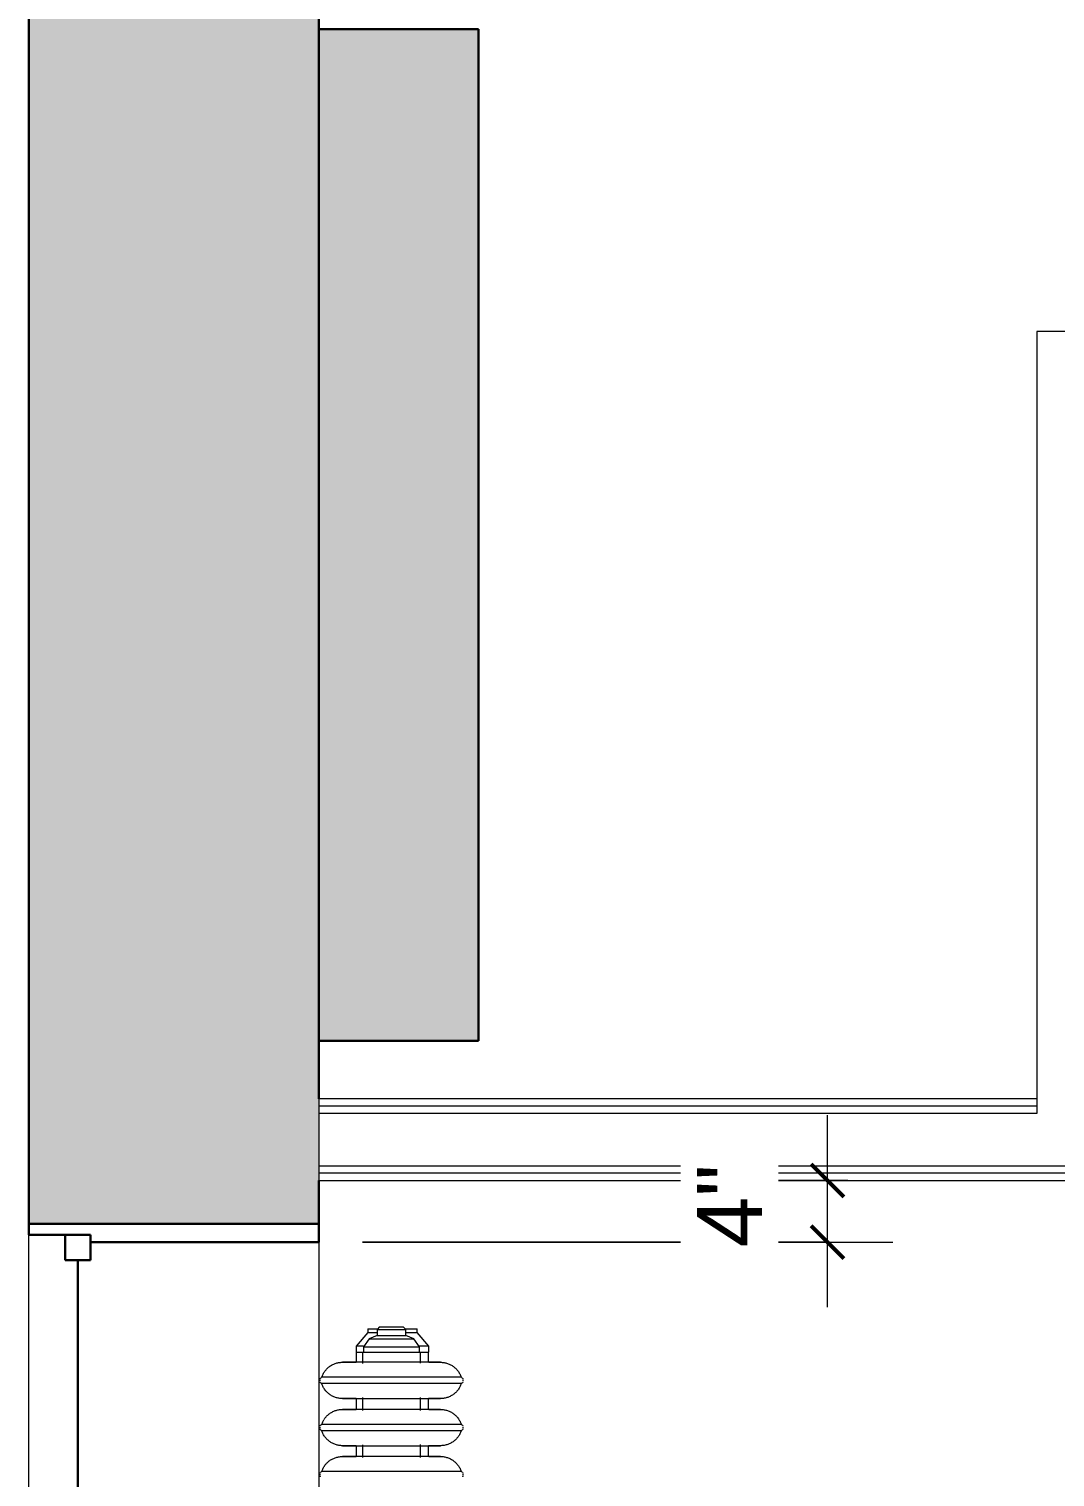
# Model space of a CAD drawing. Header units: inches. Extents: x -1176 to 1507, y -2587 to 978.
# Drawn here: x -1035.1 to -964.3, y 236 to 335.9 of the extents above; entities that cross this region are included whole.
import ezdxf

# ---------------------------------------------------------------- set-up
doc = ezdxf.new("R2010")
doc.units = ezdxf.units.IN
doc.header["$MEASUREMENT"] = 0
for name, color, linetype, lineweight in [('A-ANNO-DIMS', 211, 'Continuous', 9), ('A-ANNO-DIMS-48', 211, 'Continuous', 9), ('A-GENM', 13, 'Continuous', 18), ('A-GLAZ', 151, 'Continuous', 18), ('A-WALL', 113, 'Continuous', 18), ('A-WALL-PATT', 111, 'Continuous', 18), ('I-WALL', 2, 'Continuous', 18)]:
    doc.layers.add(name, color=color, linetype=linetype, lineweight=lineweight)
doc.styles.add('Swis721 Lt BT', font='swissl.ttf', dxfattribs={"height": 4.5})
doc.dimstyles.new('OTJ_-_3_32__Linear', dxfattribs={"dimscale": 12, "dimtxt": 4.748918, "dimasz": 0.1875, "dimexe": 0.375, "dimexo": 0.25, "dimgap": 0.25, "dimtad": 1, "dimdec": 1, "dimrnd": 0.5, "dimzin": 3, "dimdsep": 46, "dimlunit": 4, "dimtxsty": 'Swis721 Lt BT', "dimblk1": 'OBLIQUE', "dimblk2": 'OBLIQUE', "dimsah": 1, "dimcen": 0.09, "dimdle": 0.375, "dimazin": 0, "dimtfac": 1, "dimtdec": 4, "dimtix": 1, "dimtmove": 0, "dimatfit": 3, "dimfxl": 1, "dimtvp": 1, "dimtfill": 1, "dimfrac": 2, "dimtolj": 1, "dimtzin": 0, "dimarcsym": 2})

# ---------------------------------------------------------------- blocks, each defined once
blk = doc.blocks.new('Double Hung - side window 4_ X 6_ 3_ H-6972878-2nd Floor Construction')
at = {"layer": 'A-GLAZ', "color": 8, "lineweight": 30}
for p, q in [((-18.75, 10), (-18, 10)), ((-18, 5.75), (-18, 10)), ((18, 5.75), (18, 10)), ((18.75, 10), (18, 10)), ((-18, 7.5), (-18, 5.75)), ((-18, 7.5), (-16.25, 7.5)), ((-16.25, 7.5), (-16.25, 5.75)), ((16.25, 7.5), (16.25, 5.75)), ((18, 7.5), (16.25, 7.5)), ((18, 7.5), (18, 5.75)), ((-16.25, 6.625), (16.25, 6.625)), ((-18, 5.75), (-16.25, 5.75)), ((-18, 5.75), (-17.5, 5.75)), ((-17.5, -10), (-17.5, 5.75)), ((18, 5.75), (16.25, 5.75)), ((17.5, 5.75), (18, 5.75)), ((17.5, 5.75), (17.5, -10)), ((-17.5, -10), (-18.75, -10)), ((17.5, -10), (18.75, -10))]:
    blk.add_line(p, q, dxfattribs=at)
blk = doc.blocks.new('Cast_Iron_Radiator_8182 - Cast_Iron_Radiator_8182-V52-2nd Floor Construction')
at = {"layer": 'A-GENM', "lineweight": 9}
for p, q in [((7.25, 4.933), (7.213, 4.933)), ((7.287, 4.933), (7.25, 4.933)), ((7.468, 4.809), (7.443, 4.848)), ((7.468, 1), (7.468, 4.809)), ((10.307, 4.848), (10.282, 4.809)), ((10.282, 1), (10.282, 4.809)), ((10.5, 4.933), (10.463, 4.933)), ((10.537, 4.933), (10.5, 4.933)), ((10.718, 4.809), (10.693, 4.848)), ((10.718, 1), (10.718, 4.809)), ((13.557, 4.848), (13.532, 4.809)), ((13.532, 1), (13.532, 4.809)), ((13.75, 4.933), (13.713, 4.933)), ((13.787, 4.933), (13.75, 4.933)), ((13.968, 4.809), (13.943, 4.848)), ((13.968, 1), (13.968, 4.809)), ((9.318, 2), (8.428, 2)), ((9.254, 2.438), (8.499, 2.438)), ((12.568, 2), (11.678, 2)), ((12.504, 2.438), (11.749, 2.438)), ((15.702, 2), (14.928, 2)), ((15.702, 2.438), (14.999, 2.438)), ((16.106, 2.438), (15.702, 2.438)), ((15.702, 2.438), (15.702, 2.291)), ((15.702, 2.296), (15.702, 2.192)), ((15.702, 2.188), (15.702, 2.013)), ((15.702, 2), (15.702, -2)), ((17.064, 1.635), (16.106, 2.438)), ((16.106, 1.944), (16.106, 2.438)), ((7.468, -1), (7.468, 1)), ((8.502, -1), (8.502, 1)), ((9.248, 1), (9.248, -1)), ((10.282, -1), (10.282, 1)), ((10.718, -1), (10.718, 1)), ((11.752, -1), (11.752, 1)), ((12.498, 1), (12.498, -1)), ((13.532, -1), (13.532, 1)), ((13.968, -1), (13.968, 1)), ((15.002, -1), (15.002, 1)), ((16.067, 1.935), (15.702, 1.935)), ((16.617, 1.55), (16.067, 1.935)), ((16.067, 1.935), (16.067, -1.935)), ((16.853, 0.993), (16.617, 1.55)), ((16.617, 1.55), (16.617, -1.55)), ((17.314, 1.635), (17.064, 1.635)), ((17.064, 1.635), (17.064, 1.028)), ((17.314, 1.635), (17.314, 0.985)), ((17.275, 0.993), (16.853, 0.993)), ((16.853, 0.993), (16.853, -0.993)), ((17.452, 0.816), (17.275, 0.993)), ((17.275, 0.993), (17.275, -0.993)), ((17.452, 0.816), (17.452, -0.816)), ((16.617, -1.55), (16.853, -0.993)), ((16.853, -0.993), (17.275, -0.993)), ((17.275, -0.993), (17.452, -0.816)), ((17.314, -0.961), (17.314, -1.771)), ((7.468, -4.809), (7.468, -1)), ((10.282, -4.809), (10.282, -1)), ((10.718, -4.809), (10.718, -1)), ((13.532, -4.809), (13.532, -1)), ((13.968, -4.809), (13.968, -1)), ((15.702, -1.935), (16.067, -1.935)), ((16.067, -1.935), (16.617, -1.55)), ((16.106, -2.575), (17.064, -1.771)), ((16.106, -2.575), (16.106, -1.924)), ((17.064, -1.008), (17.064, -1.771)), ((17.064, -1.771), (17.314, -1.771)), ((8.432, -2), (9.322, -2)), ((8.497, -2.562), (9.253, -2.562)), ((11.682, -2), (12.572, -2)), ((11.747, -2.562), (12.503, -2.562)), ((14.932, -2), (15.702, -2)), ((14.997, -2.562), (15.702, -2.562)), ((15.702, -2.017), (15.702, -2.287)), ((15.702, -2.301), (15.702, -2.452)), ((15.702, -2.436), (15.702, -2.551)), ((15.702, -2.565), (15.702, -2.575)), ((15.702, -2.575), (16.106, -2.575)), ((7.213, -4.933), (7.25, -4.933)), ((7.25, -4.933), (7.287, -4.933)), ((7.443, -4.848), (7.468, -4.809)), ((10.282, -4.809), (10.307, -4.848)), ((10.463, -4.933), (10.5, -4.933)), ((10.5, -4.933), (10.537, -4.933)), ((10.693, -4.848), (10.718, -4.809)), ((13.532, -4.809), (13.557, -4.848)), ((13.713, -4.933), (13.75, -4.933)), ((13.75, -4.933), (13.787, -4.933)), ((13.943, -4.848), (13.968, -4.809))]:
    blk.add_line(p, q, dxfattribs=at)
at = {"layer": 'A-GENM', "lineweight": 9, "flags": 128}
for points in [[(7.091, 4.887), (7.097, 4.892), (7.103, 4.896), (7.109, 4.901), (7.115, 4.905)], [(7.128, 4.912), (7.135, 4.915), (7.142, 4.918), (7.149, 4.921), (7.156, 4.924), (7.163, 4.926)], [(7.338, 4.925), (7.345, 4.923), (7.352, 4.921), (7.359, 4.918), (7.366, 4.915), (7.373, 4.912)], [(7.386, 4.904), (7.392, 4.9), (7.398, 4.896), (7.404, 4.891), (7.409, 4.887)], [(7.42, 4.876), (7.425, 4.871), (7.43, 4.865), (7.435, 4.859), (7.439, 4.854), (7.443, 4.848)], [(7.468, 4.809), (7.525, 4.789), (7.581, 4.767), (7.635, 4.743), (7.689, 4.716), (7.742, 4.688), (7.794, 4.657), (7.844, 4.624), (7.893, 4.59), (7.941, 4.553), (7.987, 4.515), (8.031, 4.474), (8.074, 4.432), (8.115, 4.389), (8.154, 4.343), (8.192, 4.296), (8.227, 4.248), (8.261, 4.198), (8.293, 4.147), (8.322, 4.095), (8.349, 4.042), (8.375, 3.987), (8.398, 3.932), (8.419, 3.876), (8.437, 3.819), (8.453, 3.761), (8.467, 3.703), (8.479, 3.644), (8.488, 3.585), (8.495, 3.525), (8.5, 3.465), (8.502, 3.405), (8.502, 3.383)], [(9.248, 3.383), (9.249, 3.443), (9.253, 3.503), (9.259, 3.563), (9.267, 3.622), (9.278, 3.681), (9.291, 3.74), (9.307, 3.798), (9.324, 3.855), (9.344, 3.911), (9.367, 3.967), (9.391, 4.022), (9.418, 4.076), (9.446, 4.128), (9.477, 4.18), (9.51, 4.23), (9.545, 4.279), (9.582, 4.326), (9.62, 4.372), (9.661, 4.416), (9.703, 4.459), (9.747, 4.5), (9.792, 4.539), (9.839, 4.576), (9.888, 4.612), (9.938, 4.645), (9.989, 4.677), (10.041, 4.706), (10.095, 4.733), (10.149, 4.758), (10.205, 4.781), (10.261, 4.802)], [(10.307, 4.848), (10.312, 4.854), (10.316, 4.86), (10.321, 4.866), (10.325, 4.872), (10.331, 4.877)], [(10.341, 4.887), (10.347, 4.892), (10.353, 4.896), (10.359, 4.901), (10.365, 4.905)], [(10.378, 4.912), (10.385, 4.915), (10.392, 4.918), (10.399, 4.921), (10.406, 4.924), (10.413, 4.926)], [(10.588, 4.925), (10.595, 4.923), (10.602, 4.921), (10.609, 4.918), (10.616, 4.915), (10.623, 4.912)], [(10.636, 4.904), (10.642, 4.9), (10.648, 4.896), (10.654, 4.891), (10.659, 4.887)], [(10.67, 4.876), (10.675, 4.871), (10.68, 4.865), (10.685, 4.859), (10.689, 4.854), (10.693, 4.848)], [(10.718, 4.809), (10.775, 4.789), (10.831, 4.767), (10.885, 4.743), (10.939, 4.716), (10.992, 4.688), (11.03, 4.665)], [(11.044, 4.657), (11.094, 4.624), (11.143, 4.59), (11.191, 4.553), (11.237, 4.515), (11.281, 4.474), (11.324, 4.432), (11.365, 4.389), (11.404, 4.343), (11.442, 4.296), (11.477, 4.248), (11.511, 4.198), (11.543, 4.147), (11.572, 4.095), (11.599, 4.042), (11.625, 3.987), (11.648, 3.932), (11.669, 3.876), (11.687, 3.819), (11.703, 3.761), (11.717, 3.703), (11.729, 3.644), (11.738, 3.585), (11.745, 3.525), (11.75, 3.465), (11.752, 3.405), (11.752, 3.383)], [(12.498, 3.383), (12.499, 3.443), (12.503, 3.503), (12.509, 3.563), (12.517, 3.622), (12.528, 3.681), (12.541, 3.74), (12.557, 3.798), (12.574, 3.855), (12.594, 3.911), (12.617, 3.967), (12.641, 4.022), (12.668, 4.076), (12.696, 4.128), (12.727, 4.18), (12.76, 4.23), (12.795, 4.279), (12.832, 4.326), (12.87, 4.372), (12.911, 4.416), (12.943, 4.449)], [(12.953, 4.459), (12.997, 4.5), (13.042, 4.539), (13.089, 4.576), (13.138, 4.612), (13.188, 4.645), (13.239, 4.677), (13.291, 4.706), (13.345, 4.733), (13.399, 4.758), (13.455, 4.781), (13.511, 4.802)], [(13.557, 4.848), (13.562, 4.854), (13.566, 4.86), (13.571, 4.866), (13.575, 4.872), (13.581, 4.877)], [(13.591, 4.887), (13.597, 4.892), (13.603, 4.896), (13.609, 4.901), (13.615, 4.905)], [(13.628, 4.912), (13.635, 4.915), (13.642, 4.918), (13.649, 4.921), (13.656, 4.924), (13.663, 4.926)], [(13.838, 4.925), (13.845, 4.923), (13.852, 4.921), (13.859, 4.918), (13.866, 4.915), (13.873, 4.912)], [(13.886, 4.904), (13.892, 4.9), (13.898, 4.896), (13.904, 4.891), (13.909, 4.887)], [(13.92, 4.876), (13.925, 4.871), (13.93, 4.865), (13.935, 4.859), (13.939, 4.854), (13.943, 4.848)], [(13.968, 4.809), (14.025, 4.789), (14.081, 4.767), (14.135, 4.743), (14.189, 4.716), (14.242, 4.688), (14.294, 4.657), (14.344, 4.624), (14.393, 4.59), (14.441, 4.553), (14.487, 4.515), (14.531, 4.474), (14.574, 4.432), (14.615, 4.389), (14.654, 4.343), (14.692, 4.296), (14.727, 4.248), (14.761, 4.198), (14.793, 4.147), (14.822, 4.095), (14.849, 4.042), (14.875, 3.987), (14.898, 3.932), (14.919, 3.876), (14.937, 3.819), (14.953, 3.761), (14.967, 3.703), (14.979, 3.644), (14.988, 3.585), (14.995, 3.525), (15, 3.465), (15.002, 3.405), (15.002, 3.383)], [(8.502, 3.383), (8.502, 3.381), (8.502, 3.375), (8.502, 3.366), (8.502, 3.353), (8.502, 3.336), (8.502, 3.315), (8.502, 3.29), (8.502, 3.262), (8.502, 3.23), (8.502, 3.195), (8.502, 3.156), (8.502, 3.114), (8.502, 3.068), (8.502, 3.019), (8.502, 2.967), (8.502, 2.911), (8.502, 2.853), (8.502, 2.792), (8.502, 2.727), (8.502, 2.66), (8.502, 2.591), (8.502, 2.518), (8.502, 2.444)], [(8.502, 1), (8.502, 1.095), (8.502, 1.19), (8.502, 1.285), (8.502, 1.38), (8.502, 1.473), (8.502, 1.566), (8.502, 1.659), (8.502, 1.75), (8.502, 1.839), (8.502, 1.928), (8.502, 2.015), (8.502, 2.1), (8.502, 2.184), (8.502, 2.266), (8.502, 2.346), (8.502, 2.423), (8.502, 2.498), (8.502, 2.571), (8.502, 2.642), (8.502, 2.71), (8.502, 2.775), (8.502, 2.837), (8.502, 2.896), (8.502, 2.952), (8.502, 3.005), (8.502, 3.055), (8.502, 3.102), (8.502, 3.145), (8.502, 3.185), (8.502, 3.221), (8.502, 3.254), (8.502, 3.283), (8.502, 3.309), (8.502, 3.33), (8.502, 3.348), (8.502, 3.363), (8.502, 3.373), (8.502, 3.38), (8.502, 3.383), (8.502, 3.383)], [(9.248, 2.438), (9.248, 2.498), (9.248, 2.571), (9.248, 2.642), (9.248, 2.71), (9.248, 2.775), (9.248, 2.837), (9.248, 2.896), (9.248, 2.952), (9.248, 3.005), (9.248, 3.055), (9.248, 3.102), (9.248, 3.145), (9.248, 3.185), (9.248, 3.221), (9.248, 3.254), (9.248, 3.283), (9.248, 3.309), (9.248, 3.33), (9.248, 3.348), (9.248, 3.363), (9.248, 3.373), (9.248, 3.38), (9.248, 3.383), (9.248, 3.383)], [(9.248, 3.383), (9.248, 3.381), (9.248, 3.375), (9.248, 3.366), (9.248, 3.353), (9.248, 3.336), (9.248, 3.315), (9.248, 3.29), (9.248, 3.262), (9.248, 3.23), (9.248, 3.195), (9.248, 3.156), (9.248, 3.114), (9.248, 3.068), (9.248, 3.019), (9.248, 2.967), (9.248, 2.911), (9.248, 2.853), (9.248, 2.792), (9.248, 2.727), (9.248, 2.66), (9.248, 2.591), (9.248, 2.518), (9.248, 2.444), (9.248, 2.367), (9.248, 2.288), (9.248, 2.206), (9.248, 2.123), (9.248, 2.038), (9.248, 1.952), (9.248, 1.864), (9.248, 1.774), (9.248, 1.683), (9.248, 1.591), (9.248, 1.499), (9.248, 1.405), (9.248, 1.311), (9.248, 1.216), (9.248, 1.121), (9.248, 1.026), (9.248, 1)], [(11.752, 3.383), (11.752, 3.381), (11.752, 3.375), (11.752, 3.366), (11.752, 3.353), (11.752, 3.336), (11.752, 3.315), (11.752, 3.29), (11.752, 3.262), (11.752, 3.23), (11.752, 3.195), (11.752, 3.156), (11.752, 3.114), (11.752, 3.068), (11.752, 3.019), (11.752, 2.967), (11.752, 2.911), (11.752, 2.853), (11.752, 2.792), (11.752, 2.727), (11.752, 2.66), (11.752, 2.591), (11.752, 2.518), (11.752, 2.444)], [(11.752, 1), (11.752, 1.095), (11.752, 1.19), (11.752, 1.285), (11.752, 1.38), (11.752, 1.473), (11.752, 1.566), (11.752, 1.659), (11.752, 1.75), (11.752, 1.839), (11.752, 1.928), (11.752, 2.015), (11.752, 2.1), (11.752, 2.184), (11.752, 2.266), (11.752, 2.346), (11.752, 2.423), (11.752, 2.498), (11.752, 2.571), (11.752, 2.642), (11.752, 2.71), (11.752, 2.775), (11.752, 2.837), (11.752, 2.896), (11.752, 2.952), (11.752, 3.005), (11.752, 3.055), (11.752, 3.102), (11.752, 3.145), (11.752, 3.185), (11.752, 3.221), (11.752, 3.254), (11.752, 3.283), (11.752, 3.309), (11.752, 3.33), (11.752, 3.348), (11.752, 3.363), (11.752, 3.373), (11.752, 3.38), (11.752, 3.383), (11.752, 3.383)], [(12.498, 2.438), (12.498, 2.498), (12.498, 2.571), (12.498, 2.642), (12.498, 2.71), (12.498, 2.775), (12.498, 2.837), (12.498, 2.896), (12.498, 2.952), (12.498, 3.005), (12.498, 3.055), (12.498, 3.102), (12.498, 3.145), (12.498, 3.185), (12.498, 3.221), (12.498, 3.254), (12.498, 3.283), (12.498, 3.309), (12.498, 3.33), (12.498, 3.348), (12.498, 3.363), (12.498, 3.373), (12.498, 3.38), (12.498, 3.383), (12.498, 3.383)], [(12.498, 3.383), (12.498, 3.381), (12.498, 3.375), (12.498, 3.366), (12.498, 3.353), (12.498, 3.336), (12.498, 3.315), (12.498, 3.29), (12.498, 3.262), (12.498, 3.23), (12.498, 3.195), (12.498, 3.156), (12.498, 3.114), (12.498, 3.068), (12.498, 3.019), (12.498, 2.967), (12.498, 2.911), (12.498, 2.853), (12.498, 2.792), (12.498, 2.727), (12.498, 2.66), (12.498, 2.591), (12.498, 2.518), (12.498, 2.444), (12.498, 2.367), (12.498, 2.288), (12.498, 2.206), (12.498, 2.123), (12.498, 2.038), (12.498, 1.952), (12.498, 1.864), (12.498, 1.774), (12.498, 1.683), (12.498, 1.591), (12.498, 1.499), (12.498, 1.405), (12.498, 1.311), (12.498, 1.216), (12.498, 1.121), (12.498, 1.026), (12.498, 1)], [(15.002, 3.383), (15.002, 3.381), (15.002, 3.375), (15.002, 3.366), (15.002, 3.353), (15.002, 3.336), (15.002, 3.315), (15.002, 3.29), (15.002, 3.262), (15.002, 3.23), (15.002, 3.195), (15.002, 3.156), (15.002, 3.114), (15.002, 3.068), (15.002, 3.019), (15.002, 2.967), (15.002, 2.911), (15.002, 2.853), (15.002, 2.792), (15.002, 2.727), (15.002, 2.66), (15.002, 2.591), (15.002, 2.518), (15.002, 2.444)], [(15.002, 1), (15.002, 1.095), (15.002, 1.19), (15.002, 1.285), (15.002, 1.38), (15.002, 1.473), (15.002, 1.566), (15.002, 1.659), (15.002, 1.75), (15.002, 1.839), (15.002, 1.928), (15.002, 2.015), (15.002, 2.1), (15.002, 2.184), (15.002, 2.266), (15.002, 2.346), (15.002, 2.423), (15.002, 2.498), (15.002, 2.571), (15.002, 2.642), (15.002, 2.71), (15.002, 2.775), (15.002, 2.837), (15.002, 2.896), (15.002, 2.952), (15.002, 3.005), (15.002, 3.055), (15.002, 3.102), (15.002, 3.145), (15.002, 3.185), (15.002, 3.221), (15.002, 3.254), (15.002, 3.283), (15.002, 3.309), (15.002, 3.33), (15.002, 3.348), (15.002, 3.363), (15.002, 3.373), (15.002, 3.38), (15.002, 3.383), (15.002, 3.383)], [(8.502, -3.383), (8.502, -3.381), (8.502, -3.375), (8.502, -3.366), (8.502, -3.353), (8.502, -3.336), (8.502, -3.315), (8.502, -3.29), (8.502, -3.262), (8.502, -3.23), (8.502, -3.195), (8.502, -3.156), (8.502, -3.114), (8.502, -3.068), (8.502, -3.019), (8.502, -2.967), (8.502, -2.911), (8.502, -2.853), (8.502, -2.792), (8.502, -2.727), (8.502, -2.66), (8.502, -2.591), (8.502, -2.518), (8.502, -2.444), (8.502, -2.367), (8.502, -2.288), (8.502, -2.206), (8.502, -2.123), (8.502, -2.038), (8.502, -1.952), (8.502, -1.864), (8.502, -1.774), (8.502, -1.683), (8.502, -1.591), (8.502, -1.499), (8.502, -1.405), (8.502, -1.311), (8.502, -1.216), (8.502, -1.121), (8.502, -1.026), (8.502, -1)], [(9.248, -1), (9.248, -1.095), (9.248, -1.19), (9.248, -1.285), (9.248, -1.38), (9.248, -1.473), (9.248, -1.566), (9.248, -1.659), (9.248, -1.75), (9.248, -1.839), (9.248, -1.928), (9.248, -2.015), (9.248, -2.1), (9.248, -2.184), (9.248, -2.266), (9.248, -2.346), (9.248, -2.423), (9.248, -2.498), (9.248, -2.571), (9.248, -2.642), (9.248, -2.71), (9.248, -2.775), (9.248, -2.837), (9.248, -2.896), (9.248, -2.952), (9.248, -3.005), (9.248, -3.055), (9.248, -3.102), (9.248, -3.145), (9.248, -3.185), (9.248, -3.221), (9.248, -3.254), (9.248, -3.283), (9.248, -3.309), (9.248, -3.33), (9.248, -3.348), (9.248, -3.363), (9.248, -3.373), (9.248, -3.38), (9.248, -3.383), (9.248, -3.383)], [(11.752, -3.383), (11.752, -3.381), (11.752, -3.375), (11.752, -3.366), (11.752, -3.353), (11.752, -3.336), (11.752, -3.315), (11.752, -3.29), (11.752, -3.262), (11.752, -3.23), (11.752, -3.195), (11.752, -3.156), (11.752, -3.114), (11.752, -3.068), (11.752, -3.019), (11.752, -2.967), (11.752, -2.911), (11.752, -2.853), (11.752, -2.792), (11.752, -2.727), (11.752, -2.66), (11.752, -2.591), (11.752, -2.518), (11.752, -2.444), (11.752, -2.367), (11.752, -2.288), (11.752, -2.206), (11.752, -2.123), (11.752, -2.038), (11.752, -1.952), (11.752, -1.864), (11.752, -1.774), (11.752, -1.683), (11.752, -1.591), (11.752, -1.499), (11.752, -1.405), (11.752, -1.311), (11.752, -1.216), (11.752, -1.121), (11.752, -1.026), (11.752, -1)], [(12.498, -1), (12.498, -1.095), (12.498, -1.19), (12.498, -1.285), (12.498, -1.38), (12.498, -1.473), (12.498, -1.566), (12.498, -1.659), (12.498, -1.75), (12.498, -1.839), (12.498, -1.928), (12.498, -2.015), (12.498, -2.1), (12.498, -2.184), (12.498, -2.266), (12.498, -2.346), (12.498, -2.423), (12.498, -2.498), (12.498, -2.571), (12.498, -2.642), (12.498, -2.71), (12.498, -2.775), (12.498, -2.837), (12.498, -2.896), (12.498, -2.952), (12.498, -3.005), (12.498, -3.055), (12.498, -3.102), (12.498, -3.145), (12.498, -3.185), (12.498, -3.221), (12.498, -3.254), (12.498, -3.283), (12.498, -3.309), (12.498, -3.33), (12.498, -3.348), (12.498, -3.363), (12.498, -3.373), (12.498, -3.38), (12.498, -3.383), (12.498, -3.383)], [(15.002, -3.383), (15.002, -3.381), (15.002, -3.375), (15.002, -3.366), (15.002, -3.353), (15.002, -3.336), (15.002, -3.315), (15.002, -3.29), (15.002, -3.262), (15.002, -3.23), (15.002, -3.195), (15.002, -3.156), (15.002, -3.114), (15.002, -3.068), (15.002, -3.019), (15.002, -2.967), (15.002, -2.911), (15.002, -2.853), (15.002, -2.792), (15.002, -2.727), (15.002, -2.66), (15.002, -2.591), (15.002, -2.518), (15.002, -2.444), (15.002, -2.367), (15.002, -2.288), (15.002, -2.206), (15.002, -2.123), (15.002, -2.038), (15.002, -1.952), (15.002, -1.864), (15.002, -1.774), (15.002, -1.683), (15.002, -1.591), (15.002, -1.499), (15.002, -1.405), (15.002, -1.311), (15.002, -1.216), (15.002, -1.121), (15.002, -1.026), (15.002, -1)], [(8.502, -2.571), (8.502, -2.642), (8.502, -2.71), (8.502, -2.775), (8.502, -2.837), (8.502, -2.896), (8.502, -2.952), (8.502, -3.005), (8.502, -3.055), (8.502, -3.102), (8.502, -3.145), (8.502, -3.185), (8.502, -3.221), (8.502, -3.254), (8.502, -3.283), (8.502, -3.309), (8.502, -3.33), (8.502, -3.348), (8.502, -3.363), (8.502, -3.373), (8.502, -3.38), (8.502, -3.383), (8.502, -3.383)], [(9.248, -3.383), (9.248, -3.381), (9.248, -3.375), (9.248, -3.366), (9.248, -3.353), (9.248, -3.336), (9.248, -3.315), (9.248, -3.29), (9.248, -3.262), (9.248, -3.23), (9.248, -3.195), (9.248, -3.156), (9.248, -3.114), (9.248, -3.068), (9.248, -3.019), (9.248, -2.967), (9.248, -2.911), (9.248, -2.853), (9.248, -2.792), (9.248, -2.727), (9.248, -2.66), (9.248, -2.591), (9.248, -2.562)], [(11.752, -2.571), (11.752, -2.642), (11.752, -2.71), (11.752, -2.775), (11.752, -2.837), (11.752, -2.896), (11.752, -2.952), (11.752, -3.005), (11.752, -3.055), (11.752, -3.102), (11.752, -3.145), (11.752, -3.185), (11.752, -3.221), (11.752, -3.254), (11.752, -3.283), (11.752, -3.309), (11.752, -3.33), (11.752, -3.348), (11.752, -3.363), (11.752, -3.373), (11.752, -3.38), (11.752, -3.383), (11.752, -3.383)], [(12.498, -3.383), (12.498, -3.381), (12.498, -3.375), (12.498, -3.366), (12.498, -3.353), (12.498, -3.336), (12.498, -3.315), (12.498, -3.29), (12.498, -3.262), (12.498, -3.23), (12.498, -3.195), (12.498, -3.156), (12.498, -3.114), (12.498, -3.068), (12.498, -3.019), (12.498, -2.967), (12.498, -2.911), (12.498, -2.853), (12.498, -2.792), (12.498, -2.727), (12.498, -2.66), (12.498, -2.591), (12.498, -2.562)], [(15.002, -2.571), (15.002, -2.642), (15.002, -2.71), (15.002, -2.775), (15.002, -2.837), (15.002, -2.896), (15.002, -2.952), (15.002, -3.005), (15.002, -3.055), (15.002, -3.102), (15.002, -3.145), (15.002, -3.185), (15.002, -3.221), (15.002, -3.254), (15.002, -3.283), (15.002, -3.309), (15.002, -3.33), (15.002, -3.348), (15.002, -3.363), (15.002, -3.373), (15.002, -3.38), (15.002, -3.383), (15.002, -3.383)], [(8.502, -3.383), (8.501, -3.443), (8.497, -3.503), (8.491, -3.563), (8.483, -3.622), (8.472, -3.681), (8.459, -3.74), (8.443, -3.798), (8.426, -3.855), (8.406, -3.911), (8.383, -3.967), (8.359, -4.022), (8.332, -4.076), (8.304, -4.128), (8.273, -4.18), (8.24, -4.23), (8.205, -4.279), (8.168, -4.326), (8.13, -4.372), (8.089, -4.416), (8.047, -4.459), (8.003, -4.5), (7.958, -4.539), (7.911, -4.576), (7.862, -4.612), (7.812, -4.645), (7.761, -4.677), (7.709, -4.706), (7.655, -4.733), (7.601, -4.758), (7.545, -4.781), (7.489, -4.802)], [(10.282, -4.809), (10.225, -4.789), (10.169, -4.767), (10.115, -4.743), (10.061, -4.716), (10.008, -4.688), (9.956, -4.657), (9.906, -4.624), (9.857, -4.59), (9.809, -4.553), (9.763, -4.515), (9.719, -4.474), (9.676, -4.432), (9.635, -4.389), (9.596, -4.343), (9.558, -4.296), (9.523, -4.248), (9.489, -4.198), (9.457, -4.147), (9.428, -4.095), (9.401, -4.042), (9.375, -3.987), (9.352, -3.932), (9.331, -3.876), (9.313, -3.819), (9.297, -3.761), (9.283, -3.703), (9.271, -3.644), (9.262, -3.585), (9.255, -3.525), (9.25, -3.465), (9.248, -3.405), (9.248, -3.383)], [(11.752, -3.383), (11.751, -3.443), (11.747, -3.503), (11.741, -3.563), (11.733, -3.622), (11.722, -3.681), (11.709, -3.74), (11.693, -3.798), (11.676, -3.855), (11.656, -3.911), (11.633, -3.967), (11.609, -4.022), (11.582, -4.076), (11.554, -4.128), (11.523, -4.18), (11.49, -4.23), (11.455, -4.279), (11.418, -4.326), (11.38, -4.372), (11.339, -4.416), (11.297, -4.459), (11.253, -4.5), (11.208, -4.539), (11.161, -4.576), (11.112, -4.612), (11.062, -4.645), (11.03, -4.665)], [(13.532, -4.809), (13.475, -4.789), (13.419, -4.767), (13.365, -4.743), (13.311, -4.716), (13.258, -4.688), (13.206, -4.657), (13.156, -4.624), (13.107, -4.59), (13.059, -4.553), (13.013, -4.515), (12.969, -4.474), (12.926, -4.432), (12.885, -4.389), (12.846, -4.343), (12.808, -4.296), (12.773, -4.248), (12.739, -4.198), (12.707, -4.147), (12.678, -4.095), (12.651, -4.042), (12.625, -3.987), (12.602, -3.932), (12.581, -3.876), (12.563, -3.819), (12.547, -3.761), (12.533, -3.703), (12.521, -3.644), (12.512, -3.585), (12.505, -3.525), (12.5, -3.465), (12.498, -3.405), (12.498, -3.383)], [(15.002, -3.383), (15.001, -3.443), (14.997, -3.503), (14.991, -3.563), (14.983, -3.622), (14.972, -3.681), (14.959, -3.74), (14.943, -3.798), (14.926, -3.855), (14.906, -3.911), (14.883, -3.967), (14.859, -4.022), (14.832, -4.076), (14.804, -4.128), (14.773, -4.18), (14.74, -4.23), (14.705, -4.279), (14.668, -4.326), (14.63, -4.372), (14.589, -4.416), (14.547, -4.459), (14.503, -4.5), (14.458, -4.539), (14.411, -4.576), (14.362, -4.612), (14.312, -4.645), (14.261, -4.677), (14.209, -4.706), (14.155, -4.733), (14.101, -4.758), (14.045, -4.781), (13.989, -4.802)], [(7.114, -4.904), (7.108, -4.9), (7.102, -4.896), (7.096, -4.891), (7.091, -4.887)], [(7.162, -4.925), (7.155, -4.923), (7.148, -4.921), (7.141, -4.918), (7.134, -4.915), (7.127, -4.912)], [(7.372, -4.912), (7.365, -4.915), (7.358, -4.918), (7.351, -4.921), (7.344, -4.924), (7.337, -4.926)], [(7.409, -4.887), (7.403, -4.892), (7.397, -4.896), (7.391, -4.901), (7.385, -4.905)], [(7.443, -4.848), (7.438, -4.854), (7.434, -4.86), (7.429, -4.866), (7.425, -4.872), (7.419, -4.877)], [(10.33, -4.876), (10.325, -4.871), (10.32, -4.865), (10.315, -4.859), (10.311, -4.854), (10.307, -4.848)], [(10.364, -4.904), (10.358, -4.9), (10.352, -4.896), (10.346, -4.891), (10.341, -4.887)], [(10.412, -4.925), (10.405, -4.923), (10.398, -4.921), (10.391, -4.918), (10.384, -4.915), (10.377, -4.912)], [(10.622, -4.912), (10.615, -4.915), (10.608, -4.918), (10.601, -4.921), (10.594, -4.924), (10.587, -4.926)], [(10.659, -4.887), (10.653, -4.892), (10.647, -4.896), (10.641, -4.901), (10.635, -4.905)], [(10.693, -4.848), (10.688, -4.854), (10.684, -4.86), (10.679, -4.866), (10.675, -4.872), (10.669, -4.877)], [(11.011, -4.677), (10.959, -4.706), (10.905, -4.733), (10.851, -4.758), (10.795, -4.781), (10.739, -4.802)], [(13.58, -4.876), (13.575, -4.871), (13.57, -4.865), (13.565, -4.859), (13.561, -4.854), (13.557, -4.848)], [(13.614, -4.904), (13.608, -4.9), (13.602, -4.896), (13.596, -4.891), (13.591, -4.887)], [(13.662, -4.925), (13.655, -4.923), (13.648, -4.921), (13.641, -4.918), (13.634, -4.915), (13.627, -4.912)], [(13.872, -4.912), (13.865, -4.915), (13.858, -4.918), (13.851, -4.921), (13.844, -4.924), (13.837, -4.926)], [(13.909, -4.887), (13.903, -4.892), (13.897, -4.896), (13.891, -4.901), (13.885, -4.905)], [(13.943, -4.848), (13.938, -4.854), (13.934, -4.86), (13.929, -4.866), (13.925, -4.872), (13.919, -4.877)]]:
    blk.add_lwpolyline(points, dxfattribs=at)
blk = doc.blocks.new('DIMBLOCK24-2nd Floor Construction')
at = {"layer": 'A-ANNO-DIMS-48'}
for p, q in [((-979.993, 247.755), (-979.993, 260.999)), ((-978.584, 256.499), (-984.493, 256.499)), ((-979.993, 256.499), (-978.584, 256.499)), ((-1012.062, 252.255), (-975.493, 252.255)), ((-979.993, 252.255), (-1012.062, 252.255))]:
    blk.add_line(p, q, dxfattribs=at)
at = {"layer": 'A-ANNO-DIMS-48', "lineweight": 50}
for p, q in [((-979.993, 256.499), (-981.118, 257.624)), ((-979.993, 256.499), (-978.868, 255.374)), ((-979.993, 252.255), (-981.118, 253.38)), ((-979.993, 252.255), (-978.868, 251.13))]:
    blk.add_line(p, q, dxfattribs=at)
at = {"layer": 'A-ANNO-DIMS-48', "color": 0, "insert": (-989.001, 251.889), "char_height": 4.5, "width": 5.97007, "attachment_point": 1, "rotation": 90, "line_spacing_factor": 1.005062, "style": 'Swis721 Lt BT', "bg_fill": 3, "box_fill_scale": 1.25, "bg_fill_color": 256, "bg_fill_true_color": 13158600, "bg_fill_transparency": 0}
blk.add_mtext('4"', dxfattribs=at)
blk = doc.blocks.new('_Oblique')
at = {"color": 0, "linetype": 'ByBlock', "lineweight": -2}
blk.add_line((-0.5, -0.5), (0.5, 0.5), dxfattribs=at)

msp = doc.modelspace()

# ---------------------------------------------------------------- hatches: boundary and pattern name
at = {"layer": 'A-WALL-PATT'}
h = msp.add_hatch(color=7, dxfattribs=at)
h.paths.add_polyline_path([(-1017.062, 16.255), (-1015.062, 16.255), (-1015.062, 96.005), (-1035.062, 96.005), (-1035.062, 16.255)], flags=0)
h.paths.add_polyline_path([(-1035.062, 133.505), (-1015.062, 133.505), (-1015.062, 216.005), (-1035.062, 216.005), (-1035.062, 174.934)], flags=0)
h.paths.add_polyline_path([(-1015.062, 253.505), (-1015.062, 342.005), (-1035.062, 342.005), (-1035.062, 253.505), (-1016.975, 253.505)], flags=0)
h.paths.add_polyline_path([(-1015.062, 379.505), (-1015.062, 468.124), (-1035.062, 468.124), (-1035.062, 379.505), (-1016.975, 379.505)], flags=0)
h.paths.add_polyline_path([(-1016.975, 505.624), (-1015.062, 505.624), (-1015.062, 604.374), (-1035.062, 604.374), (-1035.062, 505.624)], flags=0)
h.paths.add_polyline_path([(-1015.062, 641.874), (-1015.062, 729.874), (-1035.062, 729.874), (-1035.062, 641.874), (-1016.975, 641.874)], flags=0)
h.paths.add_polyline_path([(-1035.062, 767.374), (-1015.062, 767.374), (-1015.062, 789.874), (-1035.062, 789.874), (-1035.062, 789.807)], flags=0)
at = {"layer": 'A-WALL-PATT', "lineweight": 9}
msp.add_hatch(color=7, dxfattribs=at).paths.add_polyline_path([(-1015.062, 266.124), (-1004.062, 266.124), (-1004.062, 335.936), (-1015.062, 335.936), (-1015.062, 266.773)], flags=0)

# ---------------------------------------------------------------- linework, layer by layer
at = {"layer": 'A-WALL', "color": 8, "lineweight": 30}
for p, q in [((-1035.062, 253.505), (-1035.062, 342.005)), ((-1015.062, 262.124), (-1015.062, 342.005)), ((-1004.062, 335.936), (-1015.062, 335.936)), ((-1004.062, 266.124), (-1004.062, 335.936)), ((-1015.062, 266.124), (-1004.062, 266.124)), ((-1015.062, 253.505), (-1015.062, 256.499)), ((-1035.062, 253.505), (-1015.062, 253.505))]:
    msp.add_line(p, q, dxfattribs=at)
at = {"layer": 'A-WALL'}
for p, q in [((-958.553, 315.061), (-965.553, 315.061)), ((-965.553, 315.061), (-965.553, 261.124)), ((-1015.062, 262.124), (-1015.062, 256.499)), ((-965.553, 261.624), (-1015.062, 261.624)), ((-965.553, 261.124), (-1015.062, 261.124)), ((-654.446, 257.499), (-1015.062, 257.499)), ((-654.946, 256.999), (-1015.062, 256.999))]:
    msp.add_line(p, q, dxfattribs=at)
at = {"layer": 'A-WALL', "lineweight": 9}
for p, q in [((-1035.062, 216.005), (-1035.062, 253.505)), ((-1015.062, 253.505), (-1015.062, 216.005))]:
    msp.add_line(p, q, dxfattribs=at)
at = {"layer": 'I-WALL'}
for p, q in [((-965.553, 262.124), (-1015.062, 262.124)), ((-1015.062, 256.499), (-655.446, 256.499))]:
    msp.add_line(p, q, dxfattribs=at)

# ---------------------------------------------------------------- block references
at = {"layer": 'A-GENM', "lineweight": 9, "rotation": 89.9999999999999}
msp.add_blockref('Cast_Iron_Radiator_8182 - Cast_Iron_Radiator_8182-V52-2nd Floor Construction', (-1010.062, 228.957), dxfattribs=at)
at = {"layer": 'A-GLAZ', "rotation": 89.99999999999991}
msp.add_blockref('Double Hung - side window 4_ X 6_ 3_ H-6972878-2nd Floor Construction', (-1025.062, 234.755), dxfattribs=at)

# ---------------------------------------------------------------- next in the draw order: dimensions: what is measured, and where the dimension line sits
at = {"layer": 'A-ANNO-DIMS'}
dim = msp.add_linear_dim(base=(-979.993, 256.499), p1=(-1015.062, 252.255), p2=(-981.584, 256.499), angle=90, dimstyle='OTJ_-_3_32__Linear', override={"dimpost": '<>', "dimfxl": 33.745249}, dxfattribs=at)
dim.commit()
dim.dimension.update_dxf_attribs({"geometry": 'DIMBLOCK24-2nd Floor Construction', "text_midpoint": (-985.243, 254.377)})

doc.saveas('drawing.dxf')
